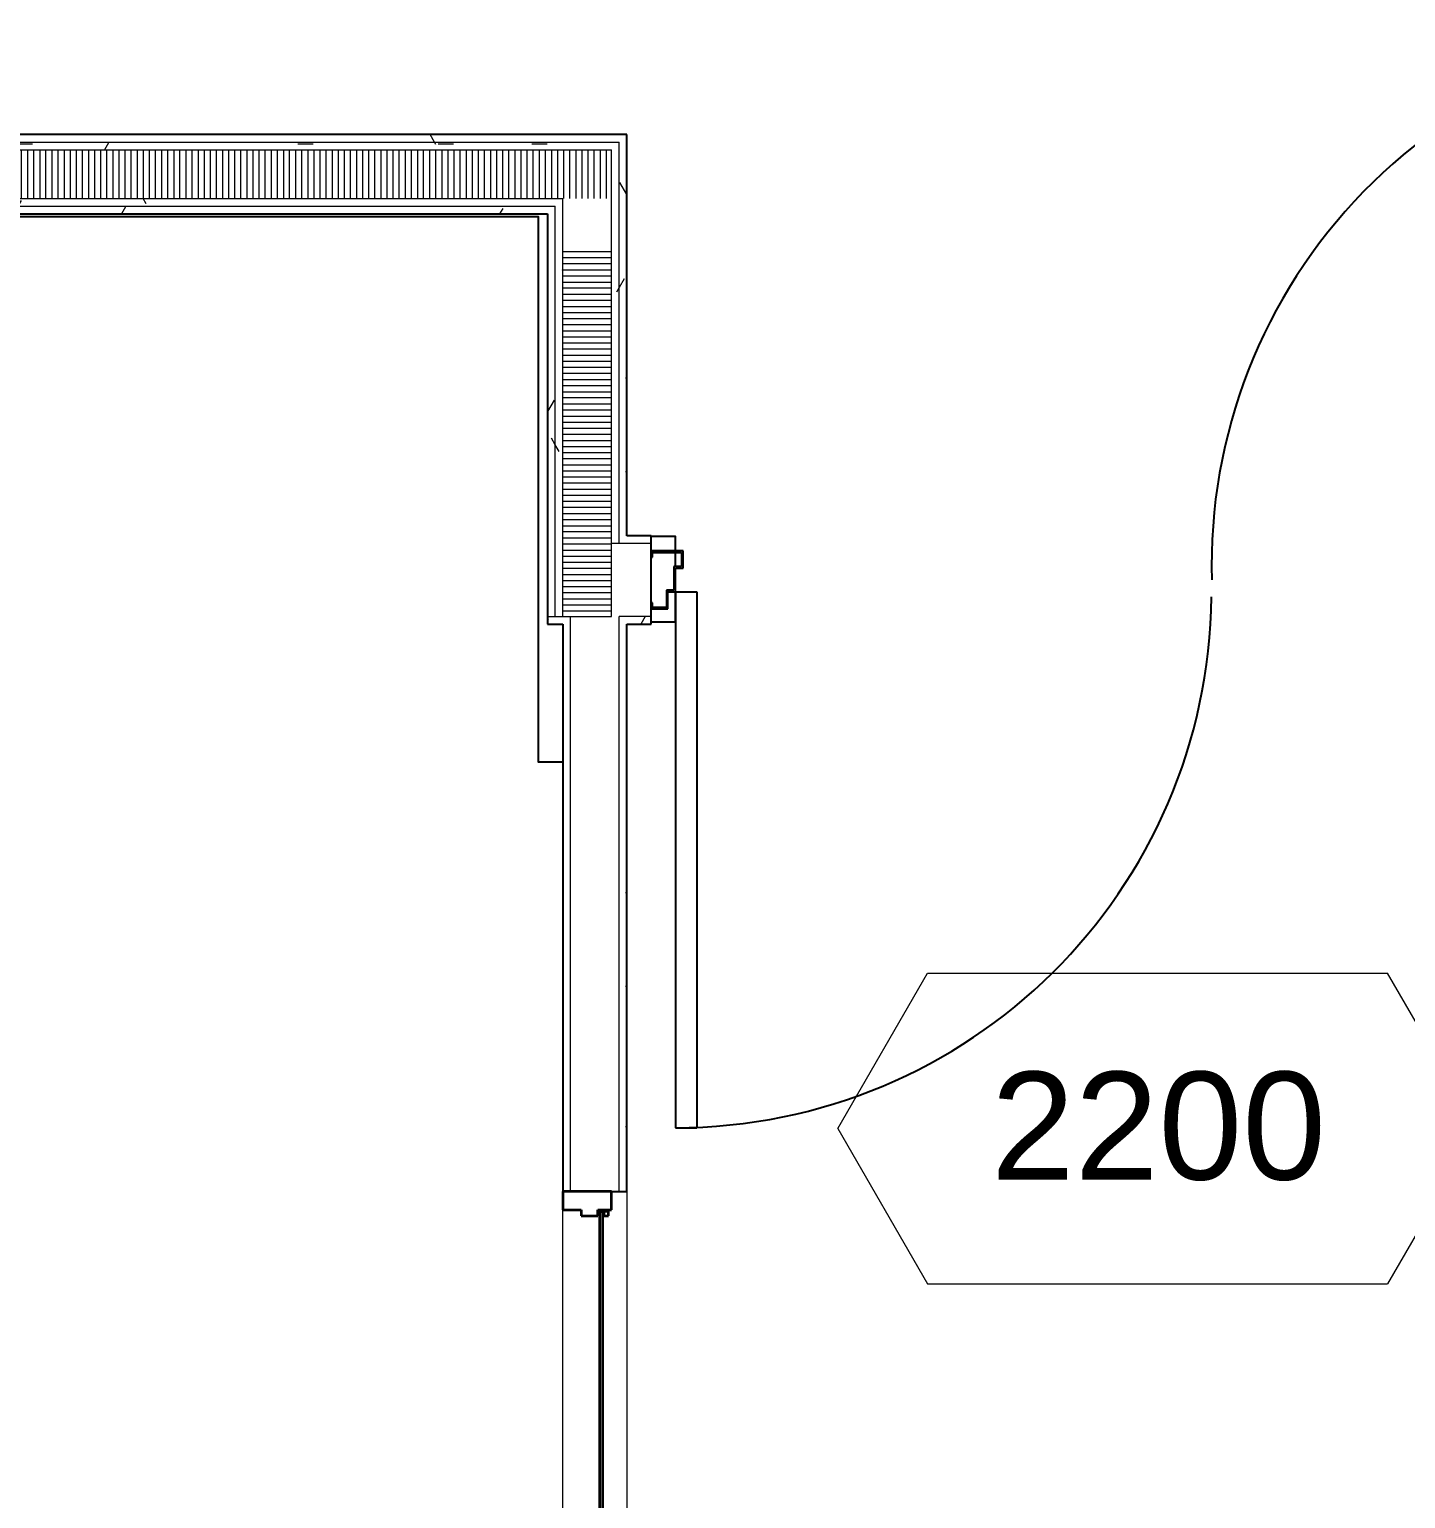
# Model space of a CAD drawing. Header units: inches. Extents: x -1132 to 5570, y -1986 to 4304.
# Drawn here: x 2937.2 to 3050.1, y -345.4 to -224.8 of the extents above; entities that cross this region are included whole.
import ezdxf

# ---------------------------------------------------------------- set-up
doc = ezdxf.new("R2010")
doc.units = ezdxf.units.IN
doc.header["$LTSCALE"] = 96
doc.header["$MEASUREMENT"] = 0
doc.layers.get('0').update_dxf_attribs({"linetype": 'CONTINUOUS'})
for name, color, linetype, lineweight in [('101013_EX_MER-02_dwg', 8, 'CONTINUOUS', 13), ('A-DETL', 90, 'CONTINUOUS', 13), ('A-WALL', 113, 'CONTINUOUS', 18), ('A-WALL-PATT', 111, 'CONTINUOUS', 25), ('G-ANNO-TEXT', 231, 'CONTINUOUS', 13), ('I-WALL', 2, 'CONTINUOUS', 18)]:
    doc.layers.add(name, color=color, linetype=linetype, lineweight=lineweight)
for name, color, linetype in [('A-DOOR', 2, 'CONTINUOUS'), ('A-GLAZ', 2, 'CONTINUOUS'), ('A-WALL-FULL', 6, 'CONTINUOUS')]:
    doc.layers.add(name, color=color, linetype=linetype)
doc.styles.add('Arial_1', font='arial.ttf', dxfattribs={"height": 8.851796})
pattern_1 = [(0, (-36, 0), (15.36, 3.84), [1.267, -10.253, 1.267, -10.253, -61.44]), (0, (-36, 0), (15.36, 3.84), [-23.04, 1.267, -21.773, 1.267, -10.253, -26.88]), (0, (-36, 0), (15.36, 3.84), [-57.6, 1.267, -6.413, 1.267, -17.933]), (120, (-30.24, 1.92), (-11.0055376, 11.3821502), [1.267, -10.253, 1.267, -10.253, -61.44]), (120, (-30.24, 1.92), (-11.0055376, 11.3821502), [-23.04, 1.267, -21.773, 1.267, -10.253, -26.88]), (120, (-30.24, 1.92), (-11.0055376, 11.3821502), [-57.6, 1.267, -6.413, 1.267, -17.933]), (240, (-28.32, 9.6), (-4.3544624, -15.2221502), [1.267, -10.253, 1.267, -10.253, -61.44]), (240, (-28.32, 9.6), (-4.3544624, -15.2221502), [-23.04, 1.267, -21.773, 1.267, -10.253, -26.88]), (240, (-28.32, 9.6), (-4.3544624, -15.2221502), [-57.6, 1.267, -6.413, 1.267, -17.933])]

# ---------------------------------------------------------------- blocks, each defined once
blk = doc.blocks.new('101013_EX_MER-02_dwg-1452792-2ND FLR PLAN - EAST WING')
at = {"layer": 'A-WALL-FULL', "color": 9}
blk.add_line((3084.89, 1954.01), (3084.89, 1955.16), dxfattribs=at)
at = {"layer": 'A-WALL-FULL', "color": 9, "flags": 128}
for points in [[(3075.64, 1937.96), (3073.64, 1937.96), (3073.64, 1982.71), (3013.14, 1982.71)], [(3084.89, 1955.29), (3084.89, 1956.48), (3082.89, 1956.48)], [(3082.89, 1949.48), (3084.89, 1949.48), (3084.89, 1951.94)]]:
    blk.add_lwpolyline(points, dxfattribs=at)
blk = doc.blocks.new('Fixed_HM - 30_5_x36_-1665872-2ND FLR PLAN - EAST WING')
at = {"layer": 'A-GLAZ', "lineweight": 35}
for p, q in [((-15.25, 1.375), (-15.25, -2.625)), ((-13.75, 1.375), (-15.25, 1.375)), ((-13.75, 0.25), (-13.75, 1.375)), ((13.75, 0.25), (13.75, 1.375)), ((13.75, 1.375), (15.25, 1.375)), ((15.25, 1.375), (15.25, -2.625)), ((-13.25, 0.25), (-13.75, 0.25)), ((-13.25, 1.125), (-13.625, 1.125)), ((-13.625, 1.125), (-13.625, 0.75)), ((-13.625, 0.75), (-13.25, 0.75)), ((-13.625, 0.375), (-13.625, 0.625)), ((-13.625, 0.625), (13.75, 0.625)), ((-13.625, 0.375), (13.75, 0.375)), ((-13.25, 0.75), (-13.25, 1.125)), ((-13.25, -1.125), (-13.25, 0.25)), ((13.25, 0.75), (13.25, 1.125)), ((13.25, 1.125), (13.625, 1.125)), ((13.625, 0.75), (13.25, 0.75)), ((13.25, 0.25), (13.75, 0.25)), ((13.25, -1.125), (13.25, 0.25)), ((13.625, 1.125), (13.625, 0.75)), ((13.625, 0.375), (13.625, 0.625)), ((-13.75, -1.125), (-13.25, -1.125)), ((-13.75, -2.625), (-13.75, -1.125)), ((13.75, -1.125), (13.25, -1.125)), ((13.75, -2.625), (13.75, -1.125)), ((-15.25, -2.625), (-13.75, -2.625)), ((15.25, -2.625), (13.75, -2.625))]:
    blk.add_line(p, q, dxfattribs=at)
blk = doc.blocks.new('Interior_Dbl Corridor_Dbl Egress - 7_4_ x 7_ 2-3333926-2ND FLR PLAN - EAST WING')
at = {"layer": 'A-DOOR', "color": 8, "lineweight": 25}
for p, q in [((44, 44.96), (42.25, 44.96)), ((42.25, 0.97), (42.25, 44.96)), ((44, 0.97), (44, 44.96)), ((-43.38, 2.38), (-46, 2.38)), ((-46, 2.38), (-46, 1.87)), ((-46, 1.87), (-45.88, 1.87)), ((-45.88, 1.87), (-45.88, 2.25)), ((-45.88, 2.25), (-43.5, 2.25)), ((-43.5, 2.25), (-43.5, 1.09)), ((-43.38, 0.97), (-43.38, 2.38)), ((46, 2.38), (44.63, 2.38)), ((44.63, 2.38), (44.63, 0.97)), ((44.75, 0.84), (44.75, 2.25)), ((44.75, 2.25), (45.88, 2.25)), ((45.88, 2.25), (45.88, 1.87)), ((45.88, 1.87), (46, 1.87)), ((46, 1.87), (46, 2.38)), ((-43.5, 1.09), (-44.13, 1.09)), ((-44.13, 1.09), (-44.13, -0.84)), ((-44, -0.97), (-44, 0.97)), ((-44, 0.97), (-43.38, 0.97)), ((44, 0.97), (42.25, 0.97)), ((44.63, 0.97), (44, 0.97)), ((44, 0.97), (44, -0.97)), ((44.13, -1.09), (44.13, 0.84)), ((44.13, 0.84), (44.75, 0.84)), ((-44.13, -0.84), (-44.75, -0.84)), ((-44.75, -0.84), (-44.75, -2.25)), ((-44.63, -2.38), (-44.63, -0.97)), ((-44.63, -0.97), (-44, -0.97)), ((-44, -0.97), (-42.25, -0.97)), ((-44, -0.97), (-44, -45.19)), ((-42.25, -0.97), (-42.25, -45.19)), ((44, -0.97), (43.38, -0.97)), ((43.38, -0.97), (43.38, -2.38)), ((43.5, -2.25), (43.5, -1.09)), ((43.5, -1.09), (44.13, -1.09)), ((-46, -1.88), (-46, -2.38)), ((-45.88, -1.88), (-46, -1.88)), ((-46, -2.38), (-44.63, -2.38)), ((-45.88, -2.25), (-45.88, -1.88)), ((-44.75, -2.25), (-45.88, -2.25)), ((43.38, -2.38), (46, -2.38)), ((45.88, -2.25), (43.5, -2.25)), ((46, -1.88), (45.88, -1.88)), ((45.88, -1.88), (45.88, -2.25)), ((46, -2.38), (46, -1.88)), ((-44, -45.19), (-42.25, -45.19))]:
    blk.add_line(p, q, dxfattribs=at)
for centre, radius, start, end in [((44, 0.97), 43.99, 90, 179.4708), ((-44, -1.18), 44, 270, 1.542)]:
    blk.add_arc(centre, radius, start, end, dxfattribs=at)
blk = doc.blocks.new('block')
at = {"layer": 'A-WALL-PATT', "lineweight": 13}
h = blk.add_hatch(dxfattribs=at)
h.set_pattern_fill('FP_1', color=250, style=0, pattern_type=2)
h.set_pattern_definition(pattern_1)
h.paths.add_polyline_path([(2923.51715569, 1988.83574814), (3080.89696194, 1988.83574814), (3080.89696194, 1989.46074814), (2923.51715569, 1989.46074814)], flags=0)
h = blk.add_hatch(dxfattribs=at)
h.set_pattern_fill('FP_1', color=250, style=0, pattern_type=2)
h.set_pattern_definition(pattern_1)
h.paths.add_polyline_path([(2928.14215569, 1988.21074814), (3080.27196194, 1988.21074814), (3080.27196194, 1988.83574814), (2924.14215569, 1988.83574814), (2924.14215569, 1988.21074814)], flags=0)
h = blk.add_hatch(dxfattribs=at)
h.set_pattern_fill('FP_1', color=250, style=0, pattern_type=2)
h.set_pattern_definition(pattern_1)
h.paths.add_polyline_path([(3080.89696194, 1955.91315957), (3080.89696194, 1988.83574814), (3080.27196194, 1988.83574814), (3080.27196194, 1955.91315957)], flags=0)
h = blk.add_hatch(dxfattribs=at)
h.set_pattern_fill('FP_4', color=94, angle=90, style=0, pattern_type=2)
h.set_pattern_definition([(270, (-74705.57, -155197.78), (120, -5e-13), [96, 0, 0, 0]), (270, (-74718.06, -155197.78), (120, -5e-13), [96, 0, 0, 0]), (270, (-74720.06, -155197.78), (120, -5e-13), [96, 0, 0, 0]), (270, (-74722.06, -155197.78), (120, -5e-13), [96, 0, 0, 0]), (270, (-74724.06, -155197.78), (120, -5e-13), [96, 0, 0, 0]), (270, (-74726.06, -155197.78), (120, -5e-13), [96, 0, 0, 0]), (270, (-74728.06, -155197.78), (120, -5e-13), [96, 0, 0, 0]), (270, (-74719.06, -155197.78), (120, -5e-13), [96, 0, 0, 0]), (270, (-74721.06, -155197.78), (120, -5e-13), [96, 0, 0, 0]), (270, (-74723.06, -155197.78), (120, -5e-13), [96, 0, 0, 0]), (270, (-74725.06, -155197.78), (120, -5e-13), [96, 0, 0, 0]), (270, (-74727.06, -155197.78), (120, -5e-13), [96, 0, 0, 0]), (270, (-74729.06, -155197.78), (120, -5e-13), [96, 0, 0, 0]), (270, (-74718.57, -155197.78), (120, -5e-13), [96, 0, 0, 0]), (270, (-74720.57, -155197.78), (120, -5e-13), [96, 0, 0, 0]), (270, (-74722.57, -155197.78), (120, -5e-13), [96, 0, 0, 0]), (270, (-74724.57, -155197.78), (120, -5e-13), [96, 0, 0, 0]), (270, (-74726.57, -155197.78), (120, -5e-13), [96, 0, 0, 0]), (270, (-74728.57, -155197.78), (120, -5e-13), [96, 0, 0, 0]), (270, (-74717.57, -155197.78), (120, -5e-13), [96, 0, 0, 0]), (270, (-74719.57, -155197.78), (120, -5e-13), [96, 0, 0, 0]), (270, (-74721.57, -155197.78), (120, -5e-13), [96, 0, 0, 0]), (270, (-74723.57, -155197.78), (120, -5e-13), [96, 0, 0, 0]), (270, (-74725.57, -155197.78), (120, -5e-13), [96, 0, 0, 0]), (270, (-74727.57, -155197.78), (120, -5e-13), [96, 0, 0, 0]), (270, (-74729.57, -155197.78), (120, -5e-13), [96, 0, 0, 0]), (270, (-74742.06, -155197.78), (120, -5e-13), [96, 0, 0, 0]), (270, (-74744.06, -155197.78), (120, -5e-13), [96, 0, 0, 0]), (270, (-74746.06, -155197.78), (120, -5e-13), [96, 0, 0, 0]), (270, (-74748.06, -155197.78), (120, -5e-13), [96, 0, 0, 0]), (270, (-74750.06, -155197.78), (120, -5e-13), [96, 0, 0, 0]), (270, (-74752.06, -155197.78), (120, -5e-13), [96, 0, 0, 0]), (270, (-74766.06, -155197.78), (120, -5e-13), [96, 0, 0, 0]), (270, (-74768.06, -155197.78), (120, -5e-13), [96, 0, 0, 0]), (270, (-74770.06, -155197.78), (120, -5e-13), [96, 0, 0, 0]), (270, (-74772.06, -155197.78), (120, -5e-13), [96, 0, 0, 0]), (270, (-74774.06, -155197.78), (120, -5e-13), [96, 0, 0, 0]), (270, (-74776.06, -155197.78), (120, -5e-13), [96, 0, 0, 0]), (270, (-74778.06, -155197.78), (120, -5e-13), [96, 0, 0, 0]), (270, (-74780.06, -155197.78), (120, -5e-13), [96, 0, 0, 0]), (270, (-74782.06, -155197.78), (120, -5e-13), [96, 0, 0, 0]), (270, (-74784.06, -155197.78), (120, -5e-13), [96, 0, 0, 0]), (270, (-74786.06, -155197.78), (120, -5e-13), [96, 0, 0, 0]), (270, (-74788.06, -155197.78), (120, -5e-13), [96, 0, 0, 0]), (270, (-74790.06, -155197.78), (120, -5e-13), [96, 0, 0, 0]), (270, (-74792.06, -155197.78), (120, -5e-13), [96, 0, 0, 0]), (270, (-74794.06, -155197.78), (120, -5e-13), [96, 0, 0, 0]), (270, (-74796.06, -155197.78), (120, -5e-13), [96, 0, 0, 0]), (270, (-74798.06, -155197.78), (120, -5e-13), [96, 0, 0, 0]), (270, (-74800.06, -155197.78), (120, -5e-13), [96, 0, 0, 0]), (270, (-74802.06, -155197.78), (120, -5e-13), [96, 0, 0, 0]), (270, (-74804.06, -155197.78), (120, -5e-13), [96, 0, 0, 0]), (270, (-74806.06, -155197.78), (120, -5e-13), [96, 0, 0, 0]), (270, (-74808.06, -155197.78), (120, -5e-13), [96, 0, 0, 0]), (270, (-74810.06, -155197.78), (120, -5e-13), [96, 0, 0, 0]), (270, (-74812.06, -155197.78), (120, -5e-13), [96, 0, 0, 0]), (270, (-74814.06, -155197.78), (120, -5e-13), [96, 0, 0, 0]), (270, (-74816.06, -155197.78), (120, -5e-13), [96, 0, 0, 0]), (270, (-74818.06, -155197.78), (120, -5e-13), [96, 0, 0, 0]), (270, (-74820.06, -155197.78), (120, -5e-13), [96, 0, 0, 0]), (270, (-74822.06, -155197.78), (120, -5e-13), [96, 0, 0, 0]), (270, (-74824.06, -155197.78), (120, -5e-13), [96, 0, 0, 0]), (270, (-74743.06, -155197.78), (120, -5e-13), [96, 0, 0, 0]), (270, (-74745.06, -155197.78), (120, -5e-13), [96, 0, 0, 0]), (270, (-74747.06, -155197.78), (120, -5e-13), [96, 0, 0, 0]), (270, (-74749.06, -155197.78), (120, -5e-13), [96, 0, 0, 0]), (270, (-74751.06, -155197.78), (120, -5e-13), [96, 0, 0, 0]), (270, (-74753.06, -155197.78), (120, -5e-13), [96, 0, 0, 0]), (270, (-74767.06, -155197.78), (120, -5e-13), [96, 0, 0, 0]), (270, (-74769.06, -155197.78), (120, -5e-13), [96, 0, 0, 0]), (270, (-74771.06, -155197.78), (120, -5e-13), [96, 0, 0, 0]), (270, (-74773.06, -155197.78), (120, -5e-13), [96, 0, 0, 0]), (270, (-74775.06, -155197.78), (120, -5e-13), [96, 0, 0, 0]), (270, (-74777.06, -155197.78), (120, -5e-13), [96, 0, 0, 0]), (270, (-74779.06, -155197.78), (120, -5e-13), [96, 0, 0, 0]), (270, (-74781.06, -155197.78), (120, -5e-13), [96, 0, 0, 0]), (270, (-74783.06, -155197.78), (120, -5e-13), [96, 0, 0, 0]), (270, (-74785.06, -155197.78), (120, -5e-13), [96, 0, 0, 0]), (270, (-74787.06, -155197.78), (120, -5e-13), [96, 0, 0, 0]), (270, (-74789.06, -155197.78), (120, -5e-13), [96, 0, 0, 0]), (270, (-74791.06, -155197.78), (120, -5e-13), [96, 0, 0, 0]), (270, (-74793.06, -155197.78), (120, -5e-13), [96, 0, 0, 0]), (270, (-74795.06, -155197.78), (120, -5e-13), [96, 0, 0, 0]), (270, (-74797.06, -155197.78), (120, -5e-13), [96, 0, 0, 0]), (270, (-74799.06, -155197.78), (120, -5e-13), [96, 0, 0, 0]), (270, (-74801.06, -155197.78), (120, -5e-13), [96, 0, 0, 0]), (270, (-74803.06, -155197.78), (120, -5e-13), [96, 0, 0, 0]), (270, (-74805.06, -155197.78), (120, -5e-13), [96, 0, 0, 0]), (270, (-74807.06, -155197.78), (120, -5e-13), [96, 0, 0, 0]), (270, (-74809.06, -155197.78), (120, -5e-13), [96, 0, 0, 0]), (270, (-74811.06, -155197.78), (120, -5e-13), [96, 0, 0, 0]), (270, (-74813.06, -155197.78), (120, -5e-13), [96, 0, 0, 0]), (270, (-74815.06, -155197.78), (120, -5e-13), [96, 0, 0, 0]), (270, (-74817.06, -155197.78), (120, -5e-13), [96, 0, 0, 0]), (270, (-74819.06, -155197.78), (120, -5e-13), [96, 0, 0, 0]), (270, (-74821.06, -155197.78), (120, -5e-13), [96, 0, 0, 0]), (270, (-74823.06, -155197.78), (120, -5e-13), [96, 0, 0, 0]), (270, (-74825.06, -155197.78), (120, -5e-13), [96, 0, 0, 0]), (270, (-74742.57, -155197.78), (120, -5e-13), [96, 0, 0, 0]), (270, (-74744.57, -155197.78), (120, -5e-13), [96, 0, 0, 0]), (270, (-74746.57, -155197.78), (120, -5e-13), [96, 0, 0, 0]), (270, (-74748.57, -155197.78), (120, -5e-13), [96, 0, 0, 0]), (270, (-74750.57, -155197.78), (120, -5e-13), [96, 0, 0, 0]), (270, (-74752.57, -155197.78), (120, -5e-13), [96, 0, 0, 0]), (270, (-74766.57, -155197.78), (120, -5e-13), [96, 0, 0, 0]), (270, (-74768.57, -155197.78), (120, -5e-13), [96, 0, 0, 0]), (270, (-74770.57, -155197.78), (120, -5e-13), [96, 0, 0, 0]), (270, (-74772.57, -155197.78), (120, -5e-13), [96, 0, 0, 0]), (270, (-74774.57, -155197.78), (120, -5e-13), [96, 0, 0, 0]), (270, (-74776.57, -155197.78), (120, -5e-13), [96, 0, 0, 0]), (270, (-74778.57, -155197.78), (120, -5e-13), [96, 0, 0, 0]), (270, (-74780.57, -155197.78), (120, -5e-13), [96, 0, 0, 0]), (270, (-74782.57, -155197.78), (120, -5e-13), [96, 0, 0, 0]), (270, (-74784.57, -155197.78), (120, -5e-13), [96, 0, 0, 0]), (270, (-74786.57, -155197.78), (120, -5e-13), [96, 0, 0, 0]), (270, (-74788.57, -155197.78), (120, -5e-13), [96, 0, 0, 0]), (270, (-74790.57, -155197.78), (120, -5e-13), [96, 0, 0, 0]), (270, (-74792.57, -155197.78), (120, -5e-13), [96, 0, 0, 0]), (270, (-74794.57, -155197.78), (120, -5e-13), [96, 0, 0, 0]), (270, (-74796.57, -155197.78), (120, -5e-13), [96, 0, 0, 0]), (270, (-74798.57, -155197.78), (120, -5e-13), [96, 0, 0, 0]), (270, (-74800.57, -155197.78), (120, -5e-13), [96, 0, 0, 0]), (270, (-74802.57, -155197.78), (120, -5e-13), [96, 0, 0, 0]), (270, (-74804.57, -155197.78), (120, -5e-13), [96, 0, 0, 0]), (270, (-74806.57, -155197.78), (120, -5e-13), [96, 0, 0, 0]), (270, (-74808.57, -155197.78), (120, -5e-13), [96, 0, 0, 0]), (270, (-74810.57, -155197.78), (120, -5e-13), [96, 0, 0, 0]), (270, (-74812.57, -155197.78), (120, -5e-13), [96, 0, 0, 0]), (270, (-74814.57, -155197.78), (120, -5e-13), [96, 0, 0, 0]), (270, (-74816.57, -155197.78), (120, -5e-13), [96, 0, 0, 0]), (270, (-74818.57, -155197.78), (120, -5e-13), [96, 0, 0, 0]), (270, (-74820.57, -155197.78), (120, -5e-13), [96, 0, 0, 0]), (270, (-74822.57, -155197.78), (120, -5e-13), [96, 0, 0, 0]), (270, (-74824.57, -155197.78), (120, -5e-13), [96, 0, 0, 0]), (270, (-74741.57, -155197.78), (120, -5e-13), [96, 0, 0, 0]), (270, (-74743.57, -155197.78), (120, -5e-13), [96, 0, 0, 0]), (270, (-74745.57, -155197.78), (120, -5e-13), [96, 0, 0, 0]), (270, (-74747.57, -155197.78), (120, -5e-13), [96, 0, 0, 0]), (270, (-74749.57, -155197.78), (120, -5e-13), [96, 0, 0, 0]), (270, (-74751.57, -155197.78), (120, -5e-13), [96, 0, 0, 0]), (270, (-74753.57, -155197.78), (120, -5e-13), [96, 0, 0, 0]), (270, (-74765.57, -155197.78), (120, -5e-13), [96, 0, 0, 0]), (270, (-74767.57, -155197.78), (120, -5e-13), [96, 0, 0, 0]), (270, (-74769.57, -155197.78), (120, -5e-13), [96, 0, 0, 0]), (270, (-74771.57, -155197.78), (120, -5e-13), [96, 0, 0, 0]), (270, (-74773.57, -155197.78), (120, -5e-13), [96, 0, 0, 0]), (270, (-74775.57, -155197.78), (120, -5e-13), [96, 0, 0, 0]), (270, (-74777.57, -155197.78), (120, -5e-13), [96, 0, 0, 0]), (270, (-74779.57, -155197.78), (120, -5e-13), [96, 0, 0, 0]), (270, (-74781.57, -155197.78), (120, -5e-13), [96, 0, 0, 0]), (270, (-74783.57, -155197.78), (120, -5e-13), [96, 0, 0, 0]), (270, (-74785.57, -155197.78), (120, -5e-13), [96, 0, 0, 0]), (270, (-74787.57, -155197.78), (120, -5e-13), [96, 0, 0, 0]), (270, (-74789.57, -155197.78), (120, -5e-13), [96, 0, 0, 0]), (270, (-74791.57, -155197.78), (120, -5e-13), [96, 0, 0, 0]), (270, (-74793.57, -155197.78), (120, -5e-13), [96, 0, 0, 0]), (270, (-74795.57, -155197.78), (120, -5e-13), [96, 0, 0, 0]), (270, (-74797.57, -155197.78), (120, -5e-13), [96, 0, 0, 0]), (270, (-74799.57, -155197.78), (120, -5e-13), [96, 0, 0, 0]), (270, (-74801.57, -155197.78), (120, -5e-13), [96, 0, 0, 0]), (270, (-74803.57, -155197.78), (120, -5e-13), [96, 0, 0, 0]), (270, (-74805.57, -155197.78), (120, -5e-13), [96, 0, 0, 0]), (270, (-74807.57, -155197.78), (120, -5e-13), [96, 0, 0, 0]), (270, (-74809.57, -155197.78), (120, -5e-13), [96, 0, 0, 0]), (270, (-74811.57, -155197.78), (120, -5e-13), [96, 0, 0, 0]), (270, (-74813.57, -155197.78), (120, -5e-13), [96, 0, 0, 0]), (270, (-74729.57, -155197.78), (120, -5e-13), [96, 0, 0, 0]), (270, (-74815.57, -155197.78), (120, -5e-13), [96, 0, 0, 0]), (270, (-74817.57, -155197.78), (120, -5e-13), [96, 0, 0, 0]), (270, (-74819.57, -155197.78), (120, -5e-13), [96, 0, 0, 0]), (270, (-74821.57, -155197.78), (120, -5e-13), [96, 0, 0, 0]), (270, (-74823.57, -155197.78), (120, -5e-13), [96, 0, 0, 0]), (270, (-74825.57, -155197.78), (120, -5e-13), [96, 0, 0, 0])])
h.paths.add_polyline_path([(2928.76715569, 1984.21074814), (3079.64696194, 1984.21074814), (3079.64696194, 1988.21074814), (2928.14215569, 1988.21074814), (2928.14215569, 1984.21074814)], flags=0)
h = blk.add_hatch(dxfattribs=at)
h.set_pattern_fill('FP_1', color=250, style=0, pattern_type=2)
h.set_pattern_definition(pattern_1)
h.paths.add_polyline_path([(3079.64696194, 1955.91315957), (3080.27196194, 1955.91315957), (3080.27196194, 1988.21074814), (3079.64696194, 1988.21074814), (3079.64696194, 1961.71251715)], flags=0)
h = blk.add_hatch(dxfattribs=at)
h.set_pattern_fill('FP_1', color=250, style=0, pattern_type=2)
h.set_pattern_definition(pattern_1)
h.paths.add_polyline_path([(2928.76715569, 1983.58574814), (2988.27136448, 1983.58574814), (2988.27136448, 1984.21074814), (2928.76715569, 1984.21074814)], flags=0)
h.paths.add_polyline_path([(3011.02136448, 1983.58574814), (3011.02136448, 1984.21074814), (3008.39636448, 1984.21074814), (3008.39636448, 1983.58574814), (3009.02136448, 1983.58574814)], flags=0)
h.paths.add_polyline_path([(2992.27136448, 1983.58574814), (2992.89636448, 1983.58574814), (2992.89636448, 1984.21074814), (2989.77136448, 1984.21074814), (2989.77136448, 1983.58574814)], flags=0)
h.paths.add_polyline_path([(3012.52136448, 1983.58574814), (3075.64696194, 1983.58574814), (3075.64696194, 1984.21074814), (3012.52136448, 1984.21074814)], flags=0)
h = blk.add_hatch(dxfattribs=at)
h.set_pattern_fill('FP_9', color=94, angle=90, style=0, pattern_type=2)
h.set_pattern_definition([(180, (-154106.35, 79676.84), (-1e-14, -120), [96, 0, 0, 0]), (180, (-154106.35, 79689.33), (-1e-14, -120), [96, 0, 0, 0]), (180, (-154106.35, 79691.33), (-1e-14, -120), [96, 0, 0, 0]), (180, (-154106.35, 79693.33), (-1e-14, -120), [96, 0, 0, 0]), (180, (-154106.35, 79695.33), (-1e-14, -120), [96, 0, 0, 0]), (180, (-154106.35, 79697.33), (-1e-14, -120), [96, 0, 0, 0]), (180, (-154106.35, 79699.33), (-1e-14, -120), [96, 0, 0, 0]), (180, (-154106.35, 79690.33), (-1e-14, -120), [96, 0, 0, 0]), (180, (-154106.35, 79692.33), (-1e-14, -120), [96, 0, 0, 0]), (180, (-154106.35, 79694.33), (-1e-14, -120), [96, 0, 0, 0]), (180, (-154106.35, 79696.33), (-1e-14, -120), [96, 0, 0, 0]), (180, (-154106.35, 79698.33), (-1e-14, -120), [96, 0, 0, 0]), (180, (-154106.35, 79700.33), (-1e-14, -120), [96, 0, 0, 0]), (180, (-154106.35, 79689.84), (-1e-14, -120), [96, 0, 0, 0]), (180, (-154106.35, 79691.84), (-1e-14, -120), [96, 0, 0, 0]), (180, (-154106.35, 79693.84), (-1e-14, -120), [96, 0, 0, 0]), (180, (-154106.35, 79695.84), (-1e-14, -120), [96, 0, 0, 0]), (180, (-154106.35, 79697.84), (-1e-14, -120), [96, 0, 0, 0]), (180, (-154106.35, 79699.84), (-1e-14, -120), [96, 0, 0, 0]), (180, (-154106.35, 79688.84), (-1e-14, -120), [96, 0, 0, 0]), (180, (-154106.35, 79690.84), (-1e-14, -120), [96, 0, 0, 0]), (180, (-154106.35, 79692.84), (-1e-14, -120), [96, 0, 0, 0]), (180, (-154106.35, 79694.84), (-1e-14, -120), [96, 0, 0, 0]), (180, (-154106.35, 79696.84), (-1e-14, -120), [96, 0, 0, 0]), (180, (-154106.35, 79698.84), (-1e-14, -120), [96, 0, 0, 0]), (180, (-154106.35, 79700.84), (-1e-14, -120), [96, 0, 0, 0]), (180, (-154106.35, 79713.33), (-1e-14, -120), [96, 0, 0, 0]), (180, (-154106.35, 79715.33), (-1e-14, -120), [96, 0, 0, 0]), (180, (-154106.35, 79717.33), (-1e-14, -120), [96, 0, 0, 0]), (180, (-154106.35, 79719.33), (-1e-14, -120), [96, 0, 0, 0]), (180, (-154106.35, 79721.33), (-1e-14, -120), [96, 0, 0, 0]), (180, (-154106.35, 79723.33), (-1e-14, -120), [96, 0, 0, 0]), (180, (-154106.35, 79737.33), (-1e-14, -120), [96, 0, 0, 0]), (180, (-154106.35, 79739.33), (-1e-14, -120), [96, 0, 0, 0]), (180, (-154106.35, 79741.33), (-1e-14, -120), [96, 0, 0, 0]), (180, (-154106.35, 79743.33), (-1e-14, -120), [96, 0, 0, 0]), (180, (-154106.35, 79745.33), (-1e-14, -120), [96, 0, 0, 0]), (180, (-154106.35, 79747.33), (-1e-14, -120), [96, 0, 0, 0]), (180, (-154106.35, 79749.33), (-1e-14, -120), [96, 0, 0, 0]), (180, (-154106.35, 79751.33), (-1e-14, -120), [96, 0, 0, 0]), (180, (-154106.35, 79753.33), (-1e-14, -120), [96, 0, 0, 0]), (180, (-154106.35, 79755.33), (-1e-14, -120), [96, 0, 0, 0]), (180, (-154106.35, 79757.33), (-1e-14, -120), [96, 0, 0, 0]), (180, (-154106.35, 79759.33), (-1e-14, -120), [96, 0, 0, 0]), (180, (-154106.35, 79761.33), (-1e-14, -120), [96, 0, 0, 0]), (180, (-154106.35, 79763.33), (-1e-14, -120), [96, 0, 0, 0]), (180, (-154106.35, 79765.33), (-1e-14, -120), [96, 0, 0, 0]), (180, (-154106.35, 79767.33), (-1e-14, -120), [96, 0, 0, 0]), (180, (-154106.35, 79769.33), (-1e-14, -120), [96, 0, 0, 0]), (180, (-154106.35, 79771.33), (-1e-14, -120), [96, 0, 0, 0]), (180, (-154106.35, 79773.33), (-1e-14, -120), [96, 0, 0, 0]), (180, (-154106.35, 79775.33), (-1e-14, -120), [96, 0, 0, 0]), (180, (-154106.35, 79777.33), (-1e-14, -120), [96, 0, 0, 0]), (180, (-154106.35, 79779.33), (-1e-14, -120), [96, 0, 0, 0]), (180, (-154106.35, 79781.33), (-1e-14, -120), [96, 0, 0, 0]), (180, (-154106.35, 79783.33), (-1e-14, -120), [96, 0, 0, 0]), (180, (-154106.35, 79785.33), (-1e-14, -120), [96, 0, 0, 0]), (180, (-154106.35, 79787.33), (-1e-14, -120), [96, 0, 0, 0]), (180, (-154106.35, 79789.33), (-1e-14, -120), [96, 0, 0, 0]), (180, (-154106.35, 79791.33), (-1e-14, -120), [96, 0, 0, 0]), (180, (-154106.35, 79793.33), (-1e-14, -120), [96, 0, 0, 0]), (180, (-154106.35, 79795.33), (-1e-14, -120), [96, 0, 0, 0]), (180, (-154106.35, 79714.33), (-1e-14, -120), [96, 0, 0, 0]), (180, (-154106.35, 79716.33), (-1e-14, -120), [96, 0, 0, 0]), (180, (-154106.35, 79718.33), (-1e-14, -120), [96, 0, 0, 0]), (180, (-154106.35, 79720.33), (-1e-14, -120), [96, 0, 0, 0]), (180, (-154106.35, 79722.33), (-1e-14, -120), [96, 0, 0, 0]), (180, (-154106.35, 79724.33), (-1e-14, -120), [96, 0, 0, 0]), (180, (-154106.35, 79738.33), (-1e-14, -120), [96, 0, 0, 0]), (180, (-154106.35, 79740.33), (-1e-14, -120), [96, 0, 0, 0]), (180, (-154106.35, 79742.33), (-1e-14, -120), [96, 0, 0, 0]), (180, (-154106.35, 79744.33), (-1e-14, -120), [96, 0, 0, 0]), (180, (-154106.35, 79746.33), (-1e-14, -120), [96, 0, 0, 0]), (180, (-154106.35, 79748.33), (-1e-14, -120), [96, 0, 0, 0]), (180, (-154106.35, 79750.33), (-1e-14, -120), [96, 0, 0, 0]), (180, (-154106.35, 79752.33), (-1e-14, -120), [96, 0, 0, 0]), (180, (-154106.35, 79754.33), (-1e-14, -120), [96, 0, 0, 0]), (180, (-154106.35, 79756.33), (-1e-14, -120), [96, 0, 0, 0]), (180, (-154106.35, 79758.33), (-1e-14, -120), [96, 0, 0, 0]), (180, (-154106.35, 79760.33), (-1e-14, -120), [96, 0, 0, 0]), (180, (-154106.35, 79762.33), (-1e-14, -120), [96, 0, 0, 0]), (180, (-154106.35, 79764.33), (-1e-14, -120), [96, 0, 0, 0]), (180, (-154106.35, 79766.33), (-1e-14, -120), [96, 0, 0, 0]), (180, (-154106.35, 79768.33), (-1e-14, -120), [96, 0, 0, 0]), (180, (-154106.35, 79770.33), (-1e-14, -120), [96, 0, 0, 0]), (180, (-154106.35, 79772.33), (-1e-14, -120), [96, 0, 0, 0]), (180, (-154106.35, 79774.33), (-1e-14, -120), [96, 0, 0, 0]), (180, (-154106.35, 79776.33), (-1e-14, -120), [96, 0, 0, 0]), (180, (-154106.35, 79778.33), (-1e-14, -120), [96, 0, 0, 0]), (180, (-154106.35, 79780.33), (-1e-14, -120), [96, 0, 0, 0]), (180, (-154106.35, 79782.33), (-1e-14, -120), [96, 0, 0, 0]), (180, (-154106.35, 79784.33), (-1e-14, -120), [96, 0, 0, 0]), (180, (-154106.35, 79786.33), (-1e-14, -120), [96, 0, 0, 0]), (180, (-154106.35, 79788.33), (-1e-14, -120), [96, 0, 0, 0]), (180, (-154106.35, 79790.33), (-1e-14, -120), [96, 0, 0, 0]), (180, (-154106.35, 79792.33), (-1e-14, -120), [96, 0, 0, 0]), (180, (-154106.35, 79794.33), (-1e-14, -120), [96, 0, 0, 0]), (180, (-154106.35, 79796.33), (-1e-14, -120), [96, 0, 0, 0]), (180, (-154106.35, 79713.84), (-1e-14, -120), [96, 0, 0, 0]), (180, (-154106.35, 79715.84), (-1e-14, -120), [96, 0, 0, 0]), (180, (-154106.35, 79717.84), (-1e-14, -120), [96, 0, 0, 0]), (180, (-154106.35, 79719.84), (-1e-14, -120), [96, 0, 0, 0]), (180, (-154106.35, 79721.84), (-1e-14, -120), [96, 0, 0, 0]), (180, (-154106.35, 79723.84), (-1e-14, -120), [96, 0, 0, 0]), (180, (-154106.35, 79737.84), (-1e-14, -120), [96, 0, 0, 0]), (180, (-154106.35, 79739.84), (-1e-14, -120), [96, 0, 0, 0]), (180, (-154106.35, 79741.84), (-1e-14, -120), [96, 0, 0, 0]), (180, (-154106.35, 79743.84), (-1e-14, -120), [96, 0, 0, 0]), (180, (-154106.35, 79745.84), (-1e-14, -120), [96, 0, 0, 0]), (180, (-154106.35, 79747.84), (-1e-14, -120), [96, 0, 0, 0]), (180, (-154106.35, 79749.84), (-1e-14, -120), [96, 0, 0, 0]), (180, (-154106.35, 79751.84), (-1e-14, -120), [96, 0, 0, 0]), (180, (-154106.35, 79753.84), (-1e-14, -120), [96, 0, 0, 0]), (180, (-154106.35, 79755.84), (-1e-14, -120), [96, 0, 0, 0]), (180, (-154106.35, 79757.84), (-1e-14, -120), [96, 0, 0, 0]), (180, (-154106.35, 79759.84), (-1e-14, -120), [96, 0, 0, 0]), (180, (-154106.35, 79761.84), (-1e-14, -120), [96, 0, 0, 0]), (180, (-154106.35, 79763.84), (-1e-14, -120), [96, 0, 0, 0]), (180, (-154106.35, 79765.84), (-1e-14, -120), [96, 0, 0, 0]), (180, (-154106.35, 79767.84), (-1e-14, -120), [96, 0, 0, 0]), (180, (-154106.35, 79769.84), (-1e-14, -120), [96, 0, 0, 0]), (180, (-154106.35, 79771.84), (-1e-14, -120), [96, 0, 0, 0]), (180, (-154106.35, 79773.84), (-1e-14, -120), [96, 0, 0, 0]), (180, (-154106.35, 79775.84), (-1e-14, -120), [96, 0, 0, 0]), (180, (-154106.35, 79777.84), (-1e-14, -120), [96, 0, 0, 0]), (180, (-154106.35, 79779.84), (-1e-14, -120), [96, 0, 0, 0]), (180, (-154106.35, 79781.84), (-1e-14, -120), [96, 0, 0, 0]), (180, (-154106.35, 79783.84), (-1e-14, -120), [96, 0, 0, 0]), (180, (-154106.35, 79785.84), (-1e-14, -120), [96, 0, 0, 0]), (180, (-154106.35, 79787.84), (-1e-14, -120), [96, 0, 0, 0]), (180, (-154106.35, 79789.84), (-1e-14, -120), [96, 0, 0, 0]), (180, (-154106.35, 79791.84), (-1e-14, -120), [96, 0, 0, 0]), (180, (-154106.35, 79793.84), (-1e-14, -120), [96, 0, 0, 0]), (180, (-154106.35, 79795.84), (-1e-14, -120), [96, 0, 0, 0]), (180, (-154106.35, 79712.84), (-1e-14, -120), [96, 0, 0, 0]), (180, (-154106.35, 79714.84), (-1e-14, -120), [96, 0, 0, 0]), (180, (-154106.35, 79716.84), (-1e-14, -120), [96, 0, 0, 0]), (180, (-154106.35, 79718.84), (-1e-14, -120), [96, 0, 0, 0]), (180, (-154106.35, 79720.84), (-1e-14, -120), [96, 0, 0, 0]), (180, (-154106.35, 79722.84), (-1e-14, -120), [96, 0, 0, 0]), (180, (-154106.35, 79724.84), (-1e-14, -120), [96, 0, 0, 0]), (180, (-154106.35, 79736.84), (-1e-14, -120), [96, 0, 0, 0]), (180, (-154106.35, 79738.84), (-1e-14, -120), [96, 0, 0, 0]), (180, (-154106.35, 79740.84), (-1e-14, -120), [96, 0, 0, 0]), (180, (-154106.35, 79742.84), (-1e-14, -120), [96, 0, 0, 0]), (180, (-154106.35, 79744.84), (-1e-14, -120), [96, 0, 0, 0]), (180, (-154106.35, 79746.84), (-1e-14, -120), [96, 0, 0, 0]), (180, (-154106.35, 79748.84), (-1e-14, -120), [96, 0, 0, 0]), (180, (-154106.35, 79750.84), (-1e-14, -120), [96, 0, 0, 0]), (180, (-154106.35, 79752.84), (-1e-14, -120), [96, 0, 0, 0]), (180, (-154106.35, 79754.84), (-1e-14, -120), [96, 0, 0, 0]), (180, (-154106.35, 79756.84), (-1e-14, -120), [96, 0, 0, 0]), (180, (-154106.35, 79758.84), (-1e-14, -120), [96, 0, 0, 0]), (180, (-154106.35, 79760.84), (-1e-14, -120), [96, 0, 0, 0]), (180, (-154106.35, 79762.84), (-1e-14, -120), [96, 0, 0, 0]), (180, (-154106.35, 79764.84), (-1e-14, -120), [96, 0, 0, 0]), (180, (-154106.35, 79766.84), (-1e-14, -120), [96, 0, 0, 0]), (180, (-154106.35, 79768.84), (-1e-14, -120), [96, 0, 0, 0]), (180, (-154106.35, 79770.84), (-1e-14, -120), [96, 0, 0, 0]), (180, (-154106.35, 79772.84), (-1e-14, -120), [96, 0, 0, 0]), (180, (-154106.35, 79774.84), (-1e-14, -120), [96, 0, 0, 0]), (180, (-154106.35, 79776.84), (-1e-14, -120), [96, 0, 0, 0]), (180, (-154106.35, 79778.84), (-1e-14, -120), [96, 0, 0, 0]), (180, (-154106.35, 79780.84), (-1e-14, -120), [96, 0, 0, 0]), (180, (-154106.35, 79782.84), (-1e-14, -120), [96, 0, 0, 0]), (180, (-154106.35, 79784.84), (-1e-14, -120), [96, 0, 0, 0]), (180, (-154106.35, 79700.84), (-1e-14, -120), [96, 0, 0, 0]), (180, (-154106.35, 79786.84), (-1e-14, -120), [96, 0, 0, 0]), (180, (-154106.35, 79788.84), (-1e-14, -120), [96, 0, 0, 0]), (180, (-154106.35, 79790.84), (-1e-14, -120), [96, 0, 0, 0]), (180, (-154106.35, 79792.84), (-1e-14, -120), [96, 0, 0, 0]), (180, (-154106.35, 79794.84), (-1e-14, -120), [96, 0, 0, 0]), (180, (-154106.35, 79796.84), (-1e-14, -120), [96, 0, 0, 0])])
h.paths.add_polyline_path([(3079.64696194, 1949.91315957), (3079.64696194, 1984.21074814), (3075.64696194, 1984.21074814), (3075.64696194, 1949.91315957), (3076.27196194, 1949.91315957)], flags=0)
h = blk.add_hatch(dxfattribs=at)
h.set_pattern_fill('FP_1', color=250, style=0, pattern_type=2)
h.set_pattern_definition(pattern_1)
h.paths.add_polyline_path([(2982.98792849, 1982.96074814), (2988.27136448, 1982.96074814), (2988.27136448, 1983.58574814), (2929.39215569, 1983.58574814), (2929.39215569, 1982.96074814), (2966.46071155, 1982.96074814)], flags=0)
h.paths.add_polyline_path([(3012.52136448, 1982.96074814), (3075.02196194, 1982.96074814), (3075.02196194, 1983.58574814), (3012.52136448, 1983.58574814)], flags=0)
h.paths.add_polyline_path([(2991.64636448, 1982.96074814), (2992.27136448, 1982.96074814), (2992.27136448, 1983.58574814), (2989.77136448, 1983.58574814), (2989.77136448, 1982.96074814)], flags=0)
h.paths.add_polyline_path([(3009.02136448, 1982.96074814), (3011.02136448, 1982.96074814), (3011.02136448, 1983.58574814), (3009.02136448, 1983.58574814)], flags=0)
h = blk.add_hatch(dxfattribs=at)
h.set_pattern_fill('FP_1', color=250, style=0, pattern_type=2)
h.set_pattern_definition(pattern_1)
h.paths.add_polyline_path([(3074.39696194, 1949.91315957), (3075.02196194, 1949.91315957), (3075.02196194, 1982.96074814), (3074.39696194, 1982.96074814), (3074.39696194, 1961.71251715)], flags=0)
h = blk.add_hatch(dxfattribs=at)
h.set_pattern_fill('FP_1', color=250, style=0, pattern_type=2)
h.set_pattern_definition(pattern_1)
h.paths.add_polyline_path([(3075.64696194, 1949.91315957), (3075.64696194, 1983.58574814), (3075.02196194, 1983.58574814), (3075.02196194, 1949.91315957)], flags=0)
h = blk.add_hatch(dxfattribs=at)
h.set_pattern_fill('FP_1', color=250, style=0, pattern_type=2)
h.set_pattern_definition(pattern_1)
h.paths.add_polyline_path([(3174.89696194, 1949.28815957), (3182.14696194, 1949.28815957), (3182.14696194, 1949.91315957), (3174.89696194, 1949.91315957)], flags=0)
h.paths.add_polyline_path([(3082.15123017, 1949.28815957), (3082.89696194, 1949.28815957), (3082.89696194, 1949.91315957), (3080.27196194, 1949.91315957), (3080.27196194, 1949.28815957), (3080.89696194, 1949.28815957)], flags=0)
h.paths.add_polyline_path([(3074.39696194, 1949.28815957), (3076.27196194, 1949.28815957), (3076.27196194, 1949.91315957), (3074.39696194, 1949.91315957)], flags=0)
h = blk.add_hatch(dxfattribs=at)
h.set_pattern_fill('FP_1', color=250, style=0, pattern_type=2)
h.set_pattern_definition(pattern_1)
h.paths.add_polyline_path([(3076.27196194, 1870.4579197), (3076.27196194, 1872.2079197), (3075.64696194, 1872.2079197), (3075.64696194, 1870.4579197)], flags=0)
h.paths.add_polyline_path([(3076.27196194, 1902.7079197), (3076.27196194, 1949.28815957), (3075.64696194, 1949.28815957), (3075.64696194, 1902.7079197)], flags=0)
h = blk.add_hatch(dxfattribs=at)
h.set_pattern_fill('FP_1', color=250, style=0, pattern_type=2)
h.set_pattern_definition(pattern_1)
h.paths.add_polyline_path([(3080.89696194, 1865.8329197), (3080.89696194, 1872.2079197), (3080.27196194, 1872.2079197), (3080.27196194, 1865.8329197)], flags=0)
h.paths.add_polyline_path([(3080.89696194, 1902.7079197), (3080.89696194, 1949.28815957), (3080.27196194, 1949.28815957), (3080.27196194, 1902.7079197)], flags=0)
at = {"layer": 'A-DETL'}
for p, q in [((3098.20984881, 1907.88190957), (3105.5704891, 1920.63091252)), ((3105.5704891, 1920.63091252), (3143.35182571, 1920.63091252)), ((3150.71246599, 1907.88190957), (3143.35182571, 1920.63091252)), ((3098.20984881, 1907.88190957), (3105.5704891, 1895.13290663)), ((3150.71246599, 1907.88190957), (3143.35182571, 1895.13290663)), ((3105.5704891, 1895.13290663), (3143.35182571, 1895.13290663))]:
    blk.add_line(p, q, dxfattribs=at)
at = {"layer": 'A-WALL', "color": 55}
for p, q in [((2923.51715569, 1988.83574814), (3080.27196194, 1988.83574814)), ((3080.27196194, 1955.91315957), (3080.27196194, 1988.83574814)), ((2924.14215569, 1988.21074814), (3079.64696194, 1988.21074814)), ((3079.64696194, 1949.91315957), (3079.64696194, 1988.21074814)), ((3008.39636448, 1984.21074814), (3075.64696194, 1984.21074814)), ((3075.64696194, 1949.91315957), (3075.64696194, 1984.21074814)), ((3012.52136448, 1983.58574814), (3075.02196194, 1983.58574814)), ((3075.02196194, 1949.91315957), (3075.02196194, 1983.58574814)), ((3082.89696194, 1955.91315957), (3079.64696194, 1955.91315957)), ((3074.39696194, 1949.91315957), (3079.64696194, 1949.91315957)), ((3076.27196194, 1902.7079197), (3076.27196194, 1949.91315957)), ((3080.27196194, 1902.7079197), (3080.27196194, 1949.91315957)), ((3082.89696194, 1949.91315957), (3080.27196194, 1949.91315957))]:
    blk.add_line(p, q, dxfattribs=at)
at = {"layer": 'I-WALL', "color": 8, "lineweight": 25}
for p, q in [((3080.89696194, 1989.46074814), (2922.89215569, 1989.46074814)), ((3080.89696194, 1956.53815957), (3080.89696194, 1989.46074814)), ((3013.14636448, 1982.96074814), (3074.39696194, 1982.96074814)), ((3074.39696194, 1982.96074814), (3074.39696194, 1949.28815957)), ((3082.89696194, 1956.53815957), (3080.89696194, 1956.53815957)), ((3082.89696194, 1949.28815957), (3082.89696194, 1956.53815957)), ((3074.39696194, 1949.28815957), (3075.64696194, 1949.28815957)), ((3075.64696194, 1949.28815957), (3075.64696194, 1902.7079197)), ((3080.89696194, 1902.7079197), (3080.89696194, 1949.28815957)), ((3080.89696194, 1949.28815957), (3082.89696194, 1949.28815957)), ((3075.64696194, 1902.7079197), (3080.89696194, 1902.7079197))]:
    blk.add_line(p, q, dxfattribs=at)
at = {"layer": 'I-WALL', "color": 55}
for p, q in [((3075.64696194, 1872.2079197), (3075.64696194, 1902.7079197)), ((3080.89696194, 1902.7079197), (3080.89696194, 1872.2079197))]:
    blk.add_line(p, q, dxfattribs=at)
at = {"layer": '101013_EX_MER-02_dwg', "color": 9}
blk.add_blockref('101013_EX_MER-02_dwg-1452792-2ND FLR PLAN - EAST WING', (0.0064709, 0.00000725), dxfattribs=at)
at = {"layer": 'A-DOOR', "color": 55, "rotation": 180}
blk.add_blockref('Interior_Dbl Corridor_Dbl Egress - 7_4_ x 7_ 2-3333926-2ND FLR PLAN - EAST WING', (3128.89696194, 1952.91315957), dxfattribs=at)
at = {"layer": 'A-GLAZ', "rotation": 270}
blk.add_blockref('Fixed_HM - 30_5_x36_-1665872-2ND FLR PLAN - EAST WING', (3078.27196194, 1887.4579197), dxfattribs=at)
at = {"layer": 'G-ANNO-TEXT', "color": 7, "insert": (3110.7897117, 1912.54537361), "char_height": 8.851796407, "width": 32.832, "attachment_point": 1, "line_spacing_factor": 0.938532, "style": 'Arial_1'}
blk.add_mtext('2200', dxfattribs=at)

msp = doc.modelspace()

# ---------------------------------------------------------------- block references
msp.add_blockref('block', (-94.69, -2222.93))

doc.saveas('drawing.dxf')
